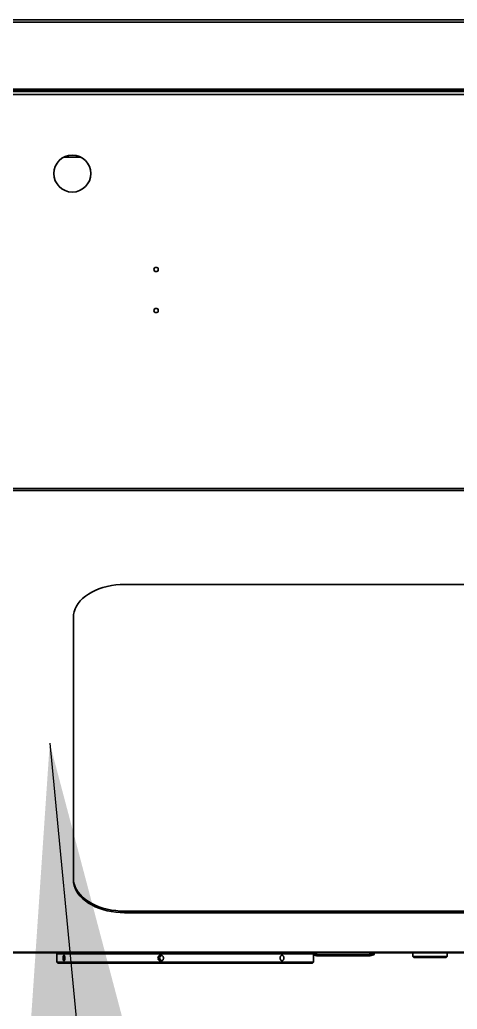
# Model space of a CAD drawing. Header units: millimetres. Extents: x 0 to 420, y 0 to 297.
# Drawn here: x 277.21 to 281.47, y 142.54 to 152.19 of the extents above; entities that cross this region are included whole.
import ezdxf

# ---------------------------------------------------------------- set-up
doc = ezdxf.new("R2010")
doc.units = ezdxf.units.MM
doc.layers.add('尺寸线层', color=150, linetype='Continuous')
doc.dimstyles.new('SLDDIMSTYLE2', dxfattribs={"dimtxt": 0.18, "dimasz": 3.302, "dimexe": 0, "dimexo": 0.0625, "dimgap": 0, "dimtad": 0, "dimtih": 1, "dimtoh": 1, "dimdec": 0, "dimrnd": 1e-09, "dimzin": 0, "dimdsep": 46, "dimtxsty": 'Standard', "dimsah": 1, "dimcen": 0.09, "dimadec": 0, "dimazin": 0, "dimtfac": 3.302, "dimtdec": 0, "dimtofl": 0, "dimtmove": 0, "dimatfit": 3, "dimfxl": 0, "dimfrac": 2, "dimtolj": 1, "dimtzin": 0, "dimarcsym": 0})

msp = doc.modelspace()

# ---------------------------------------------------------------- linework, layer by layer
at = {"color": 7, "linetype": 'Continuous', "lineweight": 35}
for p, q in [((276.9447, 152.1922), (284.017, 152.1922)), ((276.9741, 152.1699), (284.017, 152.1699)), ((283.767, 151.5146), (277.127, 151.5146)), ((277.127, 151.4922), (286.287, 151.4922)), ((283.737, 151.5072), (277.1391, 151.5072)), ((275.347, 151.4649), (284.5088, 151.4649)), ((277.796, 150.854), (277.638, 150.854)), ((275.347, 147.6218), (286.287, 147.6218)), ((286.287, 147.6008), (275.347, 147.6008)), ((284.407, 146.6858), (278.227, 146.6858)), ((277.727, 146.3645), (277.727, 143.8062)), ((278.227, 143.5001), (278.227, 143.4848)), ((278.227, 143.5001), (284.407, 143.5001)), ((278.227, 143.4848), (284.407, 143.4848)), ((277.5766, 143.0922), (275.337, 143.0922)), ((286.287, 143.0991), (275.347, 143.0991)), ((286.287, 143.0927), (275.347, 143.0927)), ((277.577, 143.0927), (277.567, 143.0827)), ((280.067, 143.0827), (280.057, 143.0927)), ((281.5766, 143.0922), (280.0575, 143.0922)), ((280.0839, 143.0875), (280.0674, 143.0919)), ((280.097, 143.0922), (280.097, 143.0726)), ((280.617, 143.0922), (280.617, 143.0726)), ((280.6467, 143.0919), (280.6302, 143.0875)), ((280.6492, 143.0922), (280.6467, 143.0919)), ((281.0345, 143.0592), (281.0345, 143.0922)), ((281.3695, 143.0592), (281.3695, 143.0922)), ((277.567, 143.0827), (277.567, 143.0027)), ((280.067, 143.0827), (277.567, 143.0827)), ((277.567, 143.0027), (277.577, 142.9927)), ((277.567, 143.0027), (280.067, 143.0027)), ((280.057, 142.9927), (280.067, 143.0027)), ((280.0661, 143.087), (280.0826, 143.0826)), ((280.067, 143.0027), (280.067, 143.0827)), ((280.097, 143.073), (280.067, 143.0816)), ((280.067, 143.0712), (280.097, 143.0626)), ((280.0826, 143.0826), (280.0839, 143.0875)), ((280.617, 143.0726), (280.097, 143.0726)), ((280.097, 143.0726), (280.097, 143.0626)), ((280.617, 143.0626), (280.097, 143.0626)), ((280.097, 143.0626), (280.617, 143.0626)), ((280.6493, 143.0822), (280.617, 143.073)), ((280.617, 143.0726), (280.617, 143.0626)), ((280.617, 143.0626), (280.6521, 143.0726)), ((280.6302, 143.0875), (280.6315, 143.0826)), ((280.6315, 143.0826), (280.648, 143.087)), ((280.6507, 143.0774), (280.6493, 143.0822)), ((281.0445, 143.0492), (281.0345, 143.0592)), ((281.3695, 143.0592), (281.0345, 143.0592)), ((281.3595, 143.0492), (281.0445, 143.0492)), ((281.3695, 143.0592), (281.3595, 143.0492)), ((280.057, 142.9927), (277.577, 142.9927))]:
    msp.add_line(p, q, dxfattribs=at)
at = {"color": 7, "linetype": 'Continuous', "lineweight": 35, "flags": 128}
for points in [[(277.727, 146.3645), (277.7289, 146.3925), (277.7346, 146.4203), (277.7441, 146.4476), (277.7572, 146.4744), (277.7739, 146.5003), (277.794, 146.5252), (277.8175, 146.5488), (277.844, 146.571), (277.8735, 146.5917), (277.9057, 146.6107), (277.9403, 146.6277), (277.977, 146.6428), (278.0157, 146.6557), (278.056, 146.6665), (278.0976, 146.6749), (278.1402, 146.681), (278.1835, 146.6846), (278.227, 146.6858)], [(277.727, 143.8215), (277.7289, 143.7935), (277.7346, 143.7657), (277.7441, 143.7383), (277.7572, 143.7116), (277.7739, 143.6857), (277.794, 143.6608), (277.8175, 143.6371), (277.844, 143.6149), (277.8735, 143.5942), (277.9057, 143.5753), (277.9403, 143.5582), (277.977, 143.5431), (278.0157, 143.5302), (278.056, 143.5195), (278.0976, 143.511), (278.1402, 143.505), (278.1835, 143.5013), (278.227, 143.5001)], [(278.227, 143.4848), (278.1835, 143.486), (278.1402, 143.4896), (278.0976, 143.4957), (278.056, 143.5041), (278.0157, 143.5149), (277.977, 143.5278), (277.9403, 143.5429), (277.9057, 143.56), (277.8735, 143.5789), (277.844, 143.5996), (277.8175, 143.6218), (277.794, 143.6455), (277.7739, 143.6703), (277.7572, 143.6962), (277.7441, 143.723), (277.7346, 143.7503), (277.7289, 143.7781), (277.727, 143.8062)], [(280.063, 143.0868), (280.0642, 143.0871), (280.0661, 143.087)]]:
    msp.add_lwpolyline(points, dxfattribs=at)
at = {"color": 7, "linetype": 'Continuous', "lineweight": 35}
for centre, radius in [((277.717, 150.6922), 0.18), ((278.5341, 149.7572), 0.021), ((278.5341, 149.3572), 0.021)]:
    msp.add_circle(centre, radius, dxfattribs=at)
for centre, radius, start, end in [((280.0647, 143.0822), 0.01, 74.57403, 123.64067), ((280.6494, 143.0822), 0.01, 285.45843, 89.00526), ((278.5948, 143.0427), 0.0276, 105.99874, 251.90482), ((280.6491, 143.0822), 0.005, 287.92298, 102.95947)]:
    msp.add_arc(centre, radius, start, end, dxfattribs=at)
for points, knots in [([(277.6445, 143.0427), (277.6444, 143.0396), (277.6442, 143.0334), (277.6426, 143.0252), (277.6402, 143.0189), (277.6373, 143.0153), (277.6342, 143.0149), (277.6313, 143.0175), (277.6289, 143.023), (277.6273, 143.0307), (277.6265, 143.0397), (277.6267, 143.0491), (277.6278, 143.0578), (277.6298, 143.0648), (277.6324, 143.0692), (277.6354, 143.0707), (277.6384, 143.069), (277.6412, 143.0644), (277.6433, 143.0573), (277.6444, 143.0496), (277.6445, 143.0446), (277.6445, 143.0427)], [0, 0, 0, 0, 0.05368, 0.107359, 0.161047, 0.21474, 0.268424, 0.322099, 0.375779, 0.42947, 0.483161, 0.536842, 0.590516, 0.6442, 0.697893, 0.751581, 0.805258, 0.858935, 0.912623, 0.966316, 1, 1, 1, 1]), ([(278.579, 143.0702), (278.582, 143.0699), (278.5881, 143.0693), (278.5962, 143.0645), (278.6023, 143.0576), (278.6059, 143.0488), (278.6064, 143.0394), (278.6037, 143.0304), (278.5983, 143.0228), (278.5908, 143.0174), (278.5819, 143.0148), (278.5726, 143.0154), (278.5642, 143.0191), (278.5573, 143.0254), (278.553, 143.0337), (278.5515, 143.043), (278.5532, 143.0522), (278.5577, 143.0604), (278.5646, 143.0666), (278.5721, 143.0698), (278.5771, 143.0701), (278.579, 143.0702)], [0, 0, 0, 0, 0.05368, 0.107359, 0.161047, 0.21474, 0.268424, 0.322099, 0.375779, 0.42947, 0.483161, 0.536841, 0.590516, 0.6442, 0.697893, 0.751581, 0.805258, 0.858935, 0.912623, 0.966316, 1, 1, 1, 1]), ([(279.7785, 143.0427), (279.7783, 143.0396), (279.7779, 143.0334), (279.7749, 143.0252), (279.7704, 143.0189), (279.7648, 143.0153), (279.7586, 143.0149), (279.7526, 143.0175), (279.7475, 143.023), (279.7439, 143.0307), (279.7422, 143.0397), (279.7426, 143.0491), (279.7451, 143.0578), (279.7493, 143.0648), (279.7548, 143.0692), (279.7609, 143.0707), (279.767, 143.069), (279.7723, 143.0644), (279.7762, 143.0573), (279.7782, 143.0496), (279.7784, 143.0446), (279.7785, 143.0427)], [0, 0, 0, 0, 0.05368, 0.107359, 0.161047, 0.21474, 0.268424, 0.322099, 0.375779, 0.42947, 0.483161, 0.536842, 0.590516, 0.6442, 0.697893, 0.751581, 0.805258, 0.858935, 0.912623, 0.966316, 1, 1, 1, 1])]:
    msp.add_open_spline(points, degree=3, knots=knots, dxfattribs=at)

# ---------------------------------------------------------------- leaders
at = {"layer": '尺寸线层'}
msp.add_leader([(277.497, 145.1376), (280.7925, 110.6927)], dimstyle='SLDDIMSTYLE2', dxfattribs=at)

doc.saveas('drawing.dxf')
